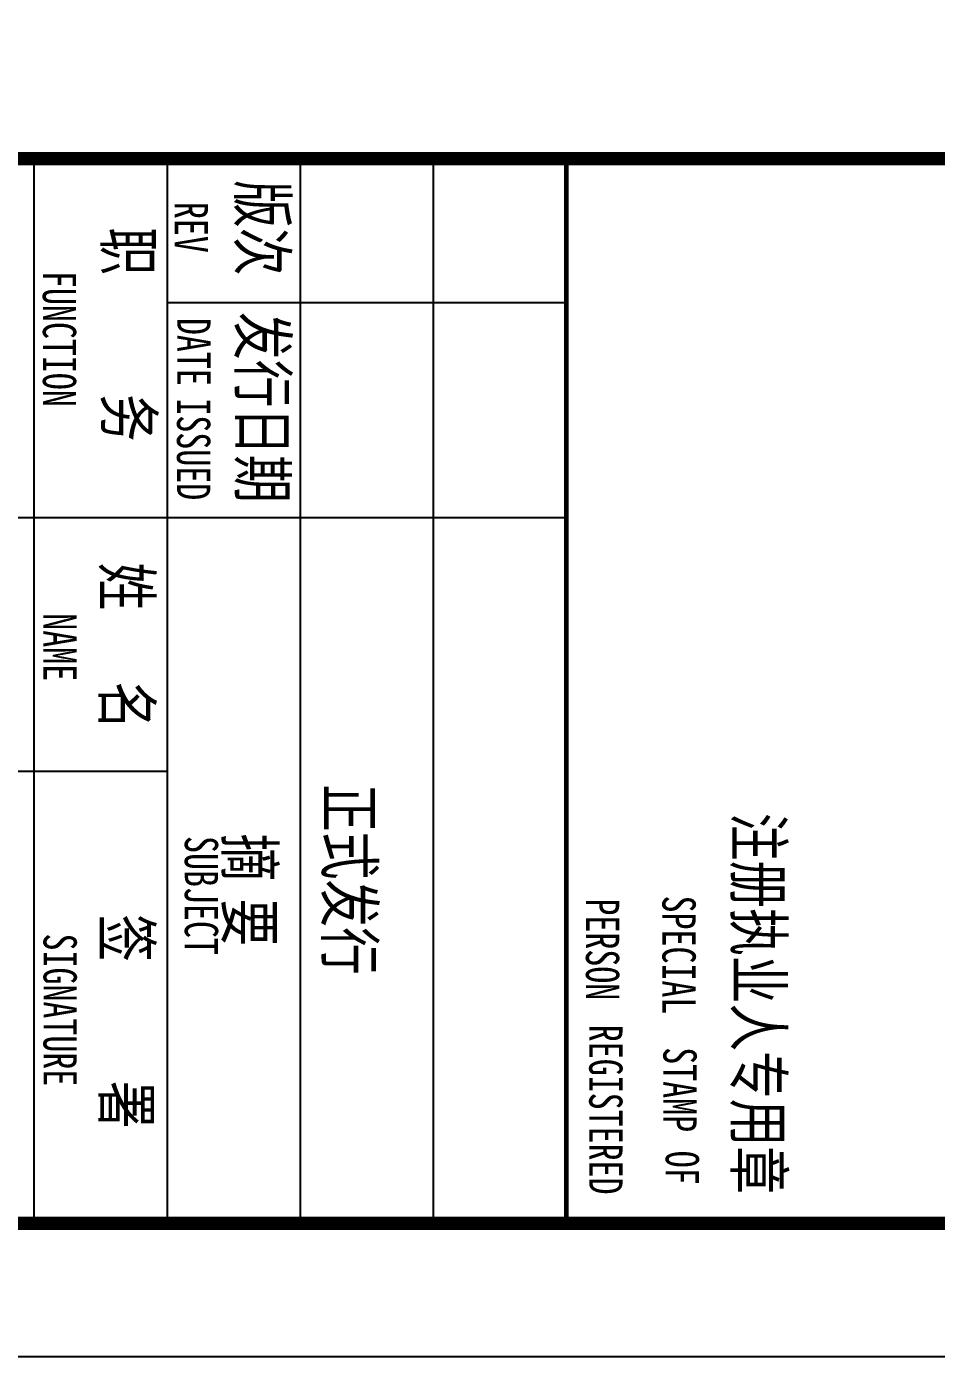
# Model space of a CAD drawing. Extents: x 174641 to 414490, y 73126 to 493158.
# Drawn here: x 258407 to 265242, y 73273 to 83265 of the extents above; entities that cross this region are included whole.
import ezdxf

# ---------------------------------------------------------------- set-up
doc = ezdxf.new("R2010")
doc.units = 0
doc.header["$LTSCALE"] = 1000
doc.header["$MEASUREMENT"] = 0
doc.layers.add('PUB_TITLE', color=7, linetype='Continuous')
doc.layers.add('TWT_TITLE', color=7, linetype='Continuous')
doc.styles.add('-宋体', font='', dxfattribs={"width": 0.8})
doc.styles.get('-宋体').set_extended_font_data('SimSun')

msp = doc.modelspace()

# ---------------------------------------------------------------- linework, layer by layer
for p, q in [((239462.3, 82272.7), (296862.3, 82272.7)), ((258462.7, 82272.7), (258462.7, 74272.7)), ((259462.7, 82272.7), (259462.7, 74272.7)), ((260462.7, 82272.7), (260462.7, 74272.7)), ((261462.7, 82272.7), (261462.7, 74272.7)), ((262462.7, 82272.7), (262462.7, 74272.7)), ((259462.7, 81191.3), (262462.7, 81191.3)), ((262462.7, 79572.7), (250462.7, 79572.7)), ((259462.7, 77668.2), (250433.2, 77668.2))]:
    msp.add_line(p, q)
at = {"const_width": 34}
msp.add_lwpolyline([(262462.7, 82272.7), (262462.7, 74272.7)], dxfattribs=at)
at = {"layer": 'PUB_TITLE', "const_width": 100}
msp.add_lwpolyline([(296862.3, 82272.7), (296862.3, 74272.7), (239462.7, 74272.7), (239462.7, 82272.7)], close=True, dxfattribs=at)
at = {"layer": 'TWT_TITLE'}
msp.add_lwpolyline([(238463.1, 157372.7), (238463.1, 73272.7), (297863.1, 73272.7), (297863.1, 157372.7)], close=True, dxfattribs=at)
at = {"layer": 'TWT_TITLE', "const_width": 100}
msp.add_lwpolyline([(239463.1, 154872.7), (239463.1, 74272.7), (296863.1, 74272.7), (296863.1, 154872.7)], close=True, dxfattribs=at)

# ---------------------------------------------------------------- texts
at = {"style": '-宋体', "width": 0.75}
for s, height, p in [('版次', 350, (260003.9, 82110.7)), ('REV', 250, (259519.9, 81947.3)), ('职     务', 350, (258999.3, 81755.5)), ('FUNCTION', 250, (258529.4, 81428.4)), ('DATE', 250, (259538.9, 81075.8)), ('发行日期', 350, (260007, 81119.8)), ('ISSUED', 250, (259537.2, 80471.3)), ('姓   名', 350, (258984, 79237.5)), ('NAME', 250, (258533.2, 78856.3)), ('正式发行', 350, (260659, 77572.4)), ('注册执业人专用章', 350, (263731.5, 77356.8)), ('SUBJECT', 250, (259595.8, 77182.8)), ('摘', 350, (259906.9, 77200.8)), ('要', 350, (259906.9, 76712.7)), ('PERSON', 250, (262609.6, 76713.9)), ('SPECIAL', 250, (263183.8, 76735.4)), ('签     署', 350, (258983.1, 76594.7)), ('SIGNATURE', 250, (258534.2, 76450.3)), ('REGISTERED', 250, (262634.2, 75764.5)), ('STAMP', 250, (263191.1, 75595.7)), ('OF', 250, (263208.5, 74817.8))]:
    msp.add_text(s, height=height, rotation=270, dxfattribs=at).set_placement(p)

doc.saveas('drawing.dxf')
